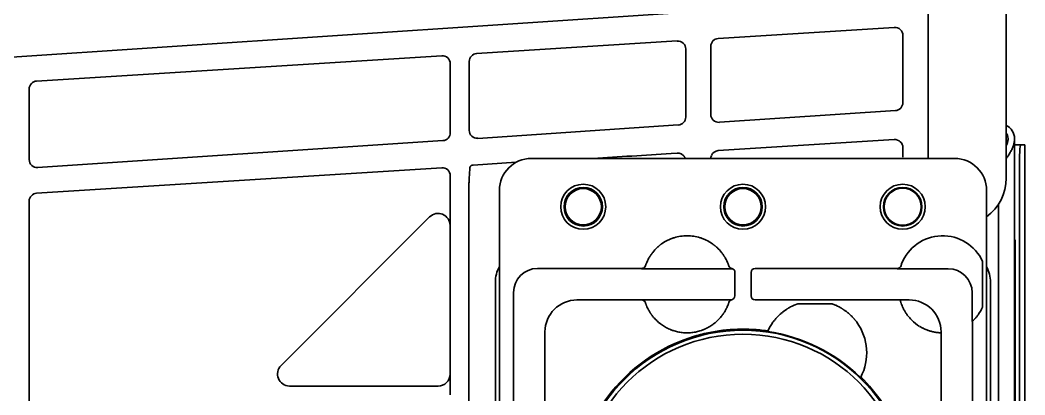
# Model space of a CAD drawing. Extents: x 6327 to 10269, y -393 to 3204.
# Drawn here: x 9053.6 to 9179.4, y 3035.6 to 3082.5 of the extents above; entities that cross this region are included whole.
import ezdxf

# ---------------------------------------------------------------- set-up
doc = ezdxf.new("R2010")
doc.units = 0
doc.header["$LTSCALE"] = 5
doc.layers.add('1', color=7, linetype='CONTINUOUS', true_color=0xffffff)

msp = doc.modelspace()

# ---------------------------------------------------------------- linework, layer by layer
at = {"layer": '1', "color": 7, "linetype": 'Continuous', "lineweight": 35}
for p, q in [((9177.03, 3062.76), (9177.03, 3124.7)), ((9167.26, 3116.23), (9167.26, 3065.23)), ((9135.97, 3083.43), (8903.3, 3068)), ((9140.98, 3080.24), (9163.02, 3081.61)), ((9164.09, 3080.62), (9164.09, 3072.21)), ((9110.72, 3078.35), (9135.84, 3079.92)), ((9136.9, 3078.92), (9136.9, 3070.4)), ((9140.04, 3070.74), (9140.04, 3079.24)), ((9055.62, 3074.9), (9106.36, 3078.07)), ((9107.42, 3077.07), (9107.42, 3068.45)), ((9109.79, 3068.74), (9109.79, 3077.35)), ((9054.69, 3065.08), (9054.69, 3073.91)), ((9163.15, 3071.21), (9141.11, 3069.75)), ((9135.97, 3069.41), (9110.85, 3067.74)), ((9140.98, 3066.21), (9163.02, 3067.59)), ((9178.07, 3067.73), (9178.07, 2432.33)), ((9106.49, 3067.45), (9055.75, 3064.09)), ((9164.09, 3066.59), (9164.09, 3065.38)), ((9178.07, 3066.93), (9178.84, 3066.93)), ((9179.37, 3066.93), (9178.84, 3066.93)), ((9179.37, 3066.93), (9179.37, 3066.93)), ((9179.37, 2417.53), (9179.37, 3066.93)), ((9170.57, 3065.23), (9117.57, 3065.23)), ((9135.84, 3065.89), (9135.06, 3065.84)), ((9055.62, 3060.87), (9106.36, 3064.04)), ((9115.66, 3064.74), (9110.29, 3064.4)), ((9178.68, 3063.93), (9178.68, 2420.53)), ((9107.42, 3063.05), (9107.42, 3059.66)), ((9177.03, 3062.76), (9177.03, 3062.76)), ((9109.75, 3061.48), (9109.75, 3010.68)), ((9113.57, 3061.23), (9113.57, 2984.23)), ((9174.57, 2984.23), (9174.57, 3061.23)), ((9054.69, 3034.4), (9054.69, 3059.88)), ((9176.07, 3059.5), (9176.07, 3023.73)), ((9104.83, 3057.91), (9086.23, 3039.31)), ((9107.39, 3056.85), (9107.39, 3038.25)), ((9178.11, 2954.03), (9178.11, 3055.03)), ((9178.16, 3055.03), (9178.16, 2954.03)), ((9131.39, 3051.46), (9118.34, 3051.46)), ((9142.55, 3051.42), (9131.37, 3051.42)), ((9131.86, 3051.8), (9131.85, 3051.79)), ((9163.39, 3051.46), (9145.58, 3051.46)), ((9169.77, 3051.42), (9163.37, 3051.42)), ((9163.86, 3051.81), (9163.86, 3051.82)), ((9163.86, 3051.8), (9163.86, 3051.8)), ((9174.07, 3052.34), (9174.07, 3046.61)), ((9143.05, 3048.02), (9143.07, 3050.96)), ((9145.08, 3050.96), (9145.09, 3048.02)), ((9113.07, 3049.73), (9113.07, 2995.73)), ((9175.07, 3025.68), (9175.07, 3049.73)), ((9115.34, 3048.46), (9115.34, 3024.23)), ((9123.28, 3047.52), (9131.38, 3047.52)), ((9131.37, 3047.53), (9142.62, 3047.53)), ((9145.59, 3047.52), (9150.29, 3047.52)), ((9150.29, 3047.52), (9150.38, 3047.52)), ((9150.88, 3047.52), (9150.38, 3047.52)), ((9150.88, 3047.52), (9155.26, 3047.52)), ((9155.26, 3047.52), (9155.76, 3047.52)), ((9155.76, 3047.52), (9155.86, 3047.52)), ((9155.86, 3047.52), (9163.75, 3047.52)), ((9163.75, 3047.52), (9163.75, 3047.53)), ((9163.75, 3047.53), (9164.88, 3047.53)), ((9172.77, 3044.83), (9172.77, 3048.42)), ((9131.85, 3047.18), (9131.85, 3047.18)), ((9155.26, 3047.02), (9150.88, 3047.02)), ((9172.77, 3044.83), (9172.81, 3044.86)), ((9172.81, 3024.23), (9172.81, 3044.86)), ((9119.28, 3024.25), (9119.28, 3043.52)), ((9168.88, 3043.4), (9168.87, 3043.4)), ((9168.87, 3043.4), (9168.87, 3024.25)), ((9168.88, 3043.53), (9168.88, 3043.4)), ((9087.29, 3036.75), (9105.89, 3036.75))]:
    msp.add_line(p, q, dxfattribs=at)
for centre, radius in [((9124.07, 3059.18), 2.82), ((9124.07, 3059.18), 2.41), ((9124.07, 3059.18), 2.27), ((9144.07, 3059.18), 2.82), ((9144.07, 3059.18), 2.41), ((9144.07, 3059.18), 2.27), ((9164.07, 3059.18), 2.82), ((9164.07, 3059.18), 2.41), ((9164.07, 3059.18), 2.32), ((9144.07, 3022.73), 21), ((9144.07, 3022.73), 20.5)]:
    msp.add_circle(centre, radius, dxfattribs=at)
for centre, radius, start, end in [((9176.27, 3067.73), 1.8, 0, 65.0348), ((9176.27, 3067.73), 1, 0, 40.5648), ((9169.07, 3050.05), 5.5, 24.62, 158.893), ((9169.07, 3048.9), 5.5, 324.6688, 335.38), ((9169.07, 3048.9), 5.5, 225.4856, 238.474), ((9144.07, 3022.73), 21.14, 82.9694, 103.2494), ((9153.07, 3040.9), 6.5, 143.9482, 155.259), ((9153.07, 3040.9), 6.5, 332.0497, 36.0518), ((9144.07, 3022.73), 21.14, 106.698, 253.3023), ((9144.07, 3022.73), 21.07, 45.6979, 81.6108), ((9144.07, 3022.73), 21.14, 315.6607, 44.3393)]:
    msp.add_arc(centre, radius, start, end, dxfattribs=at)
for centre, major_axis, ratio, start_param, end_param in [((9163.09, 3080.62), (0.478, -0.879), 0.998825, 1.073094, 2.707194), ((9141.04, 3079.24), (0.746, -0.667), 0.998687, 2.36424, 3.869903), ((9135.91, 3078.92), (0.478, -0.879), 0.998825, 1.073094, 2.707194), ((9106.42, 3077.08), (0.478, -0.879), 0.998825, 1.073094, 2.707194), ((9110.79, 3077.35), (0.746, -0.667), 0.998687, 2.36424, 3.869903), ((9055.69, 3073.91), (0.746, -0.667), 0.998687, 2.36424, 3.869903), ((9163.09, 3072.21), (-0.477, -0.88), 0.998873, 0.561686, 2.067348), ((9135.91, 3070.4), (-0.477, -0.88), 0.998873, 0.561686, 2.067348), ((9141.04, 3070.74), (-0.739, -0.675), 0.998632, 5.543936, 7.178035), ((9106.42, 3068.45), (-0.477, -0.88), 0.998873, 0.561686, 2.067348), ((9110.79, 3068.74), (-0.739, -0.675), 0.998632, 5.543936, 7.178035), ((9163.09, 3066.59), (0.478, -0.879), 0.998825, 1.073094, 2.707194), ((9178.84, 3063.93), (0, 3), 0.052336, 0, 1.570796), ((9055.69, 3065.08), (-0.739, -0.675), 0.998632, 5.543936, 7.178035), ((9117.57, 3061.23), (2.83, -2.83), 0.999695, 2.356347, 3.926839), ((9117.57, 3061.23), (2.83, -2.83), 0.999695, 2.356347, 3.926839), ((9137.83, 3065.83), (-52.87, -3.29), 0.003362, 4.764613, 4.951201), ((9135.91, 3064.89), (0.478, -0.879), 0.998825, 2.226066, 2.707194), ((9141.04, 3065.21), (0.746, -0.667), 0.998687, 2.36424, 3.498618), ((9170.57, 3061.23), (-2.83, -2.83), 0.999695, 2.356347, 3.926839), ((9106.42, 3063.05), (0.478, -0.879), 0.998825, 1.073094, 2.707194), ((9171.03, 3062.77), (4.25, -4.25), 0.997946, 6.128634, 7.067214), ((9055.69, 3059.88), (0.746, -0.667), 0.998687, 2.36424, 3.869903), ((9105.89, 3056.85), (0.18, -1.49), 0.996422, 1.44783, 3.803739), ((9117.07, 3049.73), (-2.83, 2.83), 0.999695, 0.279915, 0.785246), ((9118.34, 3048.46), (-2.12, 2.12), 0.999543, 5.497939, 7.068431), ((9131.39, 3051.96), (-0.474, 0.158), 0.999831, 1.892032, 3.138921), ((9142.77, 3051.94), (0.477, 0.15), 0.999767, 3.157291, 4.205088), ((9142.55, 3050.92), (0.224, 0.447), 0.99981, 0.22534, 0.463541), ((9142.57, 3050.96), (0.224, 0.448), 0.999239, 5.176082, 6.544021), ((9145.58, 3050.96), (-0.224, 0.448), 0.999239, 5.819644, 7.390288), ((9163.39, 3051.96), (-0.474, 0.159), 0.999831, 1.894839, 3.141593), ((9169.07, 3050.05), (1.75, 5.21), 0.99983, 1.569957, 1.576869), ((9169.77, 3048.42), (2.12, 2.12), 0.999695, 5.497939, 7.068431), ((9171.07, 3049.73), (2.83, 2.83), 0.999695, 5.497939, 6.003271), ((9123.28, 3043.52), (2.83, 2.83), 0.999924, 0.78555, 2.356042), ((9131.38, 3047.02), (-0.475, -0.156), 0.999831, 3.142574, 4.3946), ((9142.78, 3047.05), (-0.476, 0.155), 0.999754, 5.263357, 6.293203), ((9142.55, 3048.02), (-0.447, -0.224), 0.99981, 1.330368, 2.677899), ((9145.59, 3048.02), (0.447, -0.224), 0.99981, 3.605286, 5.17593), ((9164.87, 3043.53), (-2.83, -2.83), 0.999695, 2.356347, 3.926839), ((13843.25, 2237.68), (-4696.56, 804.42), 0.03512, 6.273761, 6.274076), ((9087.29, 3038.25), (-1.45, -0.43), 0.99372, 5.207818, 7.562191), ((9105.89, 3038.25), (-0.21, -1.49), 0.998677, 0.137579, 1.708707), ((5671.45, 6284.55), (-3486.44, 3247.99), 0.03512, 3.150702, 3.151017)]:
    msp.add_ellipse(centre, major_axis=major_axis, ratio=ratio, start_param=start_param, end_param=end_param, dxfattribs=at)
for points, knots in [([(9177.27, 3067.73), (9177.27, 3067.64), (9177.27, 3067.56), (9177.25, 3067.46), (9177.25, 3067.44), (9177.24, 3067.39), (9177.23, 3067.37), (9177.22, 3067.31), (9177.21, 3067.27), (9177.17, 3067.14), (9177.14, 3067.06), (9177.09, 3066.94), (9177.07, 3066.9), (9177.05, 3066.86)], [0, 0, 0, 0, 0.287812, 0.287812, 0.359765, 0.359765, 0.431718, 0.431718, 0.575624, 0.575624, 0.863436, 0.863436, 1, 1, 1, 1]), ([(9178.07, 3067.73), (9178.07, 3067.69), (9178.07, 3067.65), (9178.07, 3067.58), (9178.06, 3067.47), (9178.05, 3067.36), (9178.02, 3067.15), (9177.98, 3067.01), (9177.91, 3066.79), (9177.89, 3066.72), (9177.85, 3066.61), (9177.83, 3066.57), (9177.8, 3066.5), (9177.79, 3066.47), (9177.7, 3066.28), (9177.63, 3066.14), (9177.46, 3065.85), (9177.37, 3065.7), (9177.2, 3065.46), (9177.13, 3065.36), (9177.06, 3065.26)], [0, 0, 0, 0, 0.043903, 0.043903, 0.087806, 0.175612, 0.175612, 0.351224, 0.351224, 0.439029, 0.439029, 0.482932, 0.482932, 0.526835, 0.526835, 0.702447, 0.702447, 0.878059, 0.878059, 1, 1, 1, 1]), ([(9136.85, 3065.23), (9136.84, 3065.23), (9136.84, 3065.24), (9136.83, 3065.26), (9136.82, 3065.28), (9136.79, 3065.35), (9136.77, 3065.39), (9136.73, 3065.45), (9136.72, 3065.47), (9136.7, 3065.5), (9136.69, 3065.51), (9136.67, 3065.53), (9136.63, 3065.58), (9136.59, 3065.62), (9136.52, 3065.68), (9136.48, 3065.71), (9136.4, 3065.76), (9136.35, 3065.78), (9136.31, 3065.8)], [0, 0, 0, 0, 0.016894, 0.016894, 0.106267, 0.106267, 0.285014, 0.285014, 0.374387, 0.374387, 0.419074, 0.419074, 0.46376, 0.642507, 0.642507, 0.821253, 0.821253, 1, 1, 1, 1]), ([(9140.04, 3065.23), (9140.04, 3065.28), (9140.06, 3065.4), (9140.09, 3065.52), (9140.11, 3065.57)], [0.0402015, 0.0402015, 0.0402015, 0.0402015, 0.5, 1, 1, 1, 1]), ([(9109.75, 3061.48), (9109.75, 3061.69), (9109.75, 3061.9), (9109.77, 3062.33), (9109.78, 3062.54), (9109.8, 3062.97), (9109.82, 3063.18), (9109.84, 3063.61), (9109.86, 3063.82), (9109.87, 3064.04)], [0, 0, 0, 0, 0.25, 0.25, 0.5, 0.5, 0.75, 0.75, 1, 1, 1, 1]), ([(9109.87, 3064.04), (9109.87, 3064.05), (9109.87, 3064.06), (9109.87, 3064.09), (9109.88, 3064.1), (9109.89, 3064.14), (9109.9, 3064.16), (9109.92, 3064.2), (9109.92, 3064.21), (9109.94, 3064.23), (9109.95, 3064.25), (9109.97, 3064.27), (9109.99, 3064.29), (9110, 3064.3), (9110.03, 3064.32), (9110.05, 3064.33), (9110.09, 3064.35), (9110.1, 3064.36), (9110.12, 3064.37), (9110.13, 3064.37), (9110.17, 3064.38), (9110.19, 3064.39), (9110.23, 3064.4), (9110.24, 3064.4), (9110.27, 3064.4), (9110.28, 3064.4), (9110.29, 3064.4)], [0, 0, 0, 0, 0.0625, 0.0625, 0.125, 0.125, 0.25, 0.25, 0.3125, 0.3125, 0.375, 0.4375, 0.4375, 0.5, 0.5, 0.625, 0.625, 0.6875, 0.6875, 0.75, 0.75, 0.875, 0.875, 0.9375, 0.9375, 1, 1, 1, 1]), ([(9107.42, 3059.66), (9107.42, 3059.62), (9107.42, 3059.58), (9107.42, 3059.51), (9107.42, 3059.47), (9107.42, 3059.36), (9107.42, 3059.29), (9107.42, 3059.14), (9107.42, 3059.07), (9107.42, 3058.96), (9107.42, 3058.93), (9107.42, 3058.86), (9107.42, 3058.82), (9107.42, 3058.65), (9107.42, 3058.52), (9107.42, 3058.32), (9107.42, 3058.26), (9107.41, 3058.17), (9107.41, 3058.14), (9107.41, 3058.08), (9107.41, 3058.05), (9107.41, 3057.91), (9107.41, 3057.8), (9107.41, 3057.59), (9107.4, 3057.49), (9107.4, 3057.3), (9107.4, 3057.21), (9107.39, 3057.07), (9107.39, 3057), (9107.39, 3056.92), (9107.39, 3056.89), (9107.39, 3056.87), (9107.39, 3056.86), (9107.39, 3056.85), (9107.39, 3056.85), (9107.39, 3056.85)], [0, 0, 0, 0, 0.03125, 0.03125, 0.0625, 0.0625, 0.125, 0.125, 0.1875, 0.1875, 0.21875, 0.21875, 0.25, 0.25, 0.375, 0.375, 0.4375, 0.4375, 0.46875, 0.46875, 0.5, 0.5, 0.625, 0.625, 0.75, 0.75, 0.875, 0.875, 0.9375, 0.96875, 0.984375, 0.992188, 0.996094, 0.996094, 1, 1, 1, 1]), ([(9142.21, 3052.03), (9142.11, 3052.29), (9141.99, 3052.54), (9141.83, 3052.81), (9141.82, 3052.84), (9141.78, 3052.9), (9141.76, 3052.93), (9141.71, 3053.02), (9141.67, 3053.08), (9141.55, 3053.25), (9141.47, 3053.36), (9141.22, 3053.68), (9141.03, 3053.88), (9140.78, 3054.12), (9140.7, 3054.19), (9140.62, 3054.25), (9140.57, 3054.3), (9140.54, 3054.32), (9140.41, 3054.43), (9140.3, 3054.51), (9139.96, 3054.75), (9139.72, 3054.88), (9139.35, 3055.06), (9139.22, 3055.12), (9139.06, 3055.18), (9139.03, 3055.19), (9138.96, 3055.22), (9138.93, 3055.23), (9138.83, 3055.26), (9138.77, 3055.29), (9138.44, 3055.39), (9138.17, 3055.45), (9137.76, 3055.51), (9137.63, 3055.53), (9137.42, 3055.54), (9137.32, 3055.55), (9137.21, 3055.55), (9137.14, 3055.55), (9137.11, 3055.55), (9136.8, 3055.55), (9136.52, 3055.53), (9135.98, 3055.45), (9135.71, 3055.39), (9135.42, 3055.3), (9135.38, 3055.29), (9135.32, 3055.27), (9135.28, 3055.25), (9135.19, 3055.22), (9135.12, 3055.2), (9134.93, 3055.12), (9134.8, 3055.06), (9134.43, 3054.89), (9134.19, 3054.75), (9133.91, 3054.55), (9133.83, 3054.49), (9133.74, 3054.43), (9133.69, 3054.39), (9133.66, 3054.37), (9133.53, 3054.26), (9133.42, 3054.17), (9133.12, 3053.89), (9132.93, 3053.68), (9132.68, 3053.36), (9132.6, 3053.25), (9132.5, 3053.11), (9132.48, 3053.08), (9132.44, 3053.02), (9132.42, 3052.99), (9132.37, 3052.9), (9132.33, 3052.84), (9132.16, 3052.54), (9132.04, 3052.29), (9131.94, 3052.03)], [0, 0, 0, 0, 0.0625, 0.0625, 0.070313, 0.070313, 0.078125, 0.078125, 0.09375, 0.09375, 0.125, 0.125, 0.1875, 0.1875, 0.203125, 0.210937, 0.210937, 0.21875, 0.21875, 0.25, 0.25, 0.3125, 0.3125, 0.34375, 0.34375, 0.351562, 0.351562, 0.359375, 0.359375, 0.375, 0.375, 0.4375, 0.4375, 0.46875, 0.46875, 0.484375, 0.492187, 0.492187, 0.5, 0.5, 0.5625, 0.5625, 0.625, 0.625, 0.632812, 0.632812, 0.640625, 0.640625, 0.65625, 0.65625, 0.6875, 0.6875, 0.75, 0.75, 0.765625, 0.773438, 0.773438, 0.78125, 0.78125, 0.8125, 0.8125, 0.875, 0.875, 0.90625, 0.90625, 0.914063, 0.914063, 0.921875, 0.921875, 0.9375, 0.9375, 1, 1, 1, 1]), ([(9131.94, 3052.03), (9131.94, 3052.02), (9131.93, 3052), (9131.92, 3051.98), (9131.92, 3051.97), (9131.91, 3051.96), (9131.91, 3051.95), (9131.9, 3051.93), (9131.9, 3051.92), (9131.89, 3051.9), (9131.89, 3051.89), (9131.89, 3051.88), (9131.88, 3051.88), (9131.88, 3051.86), (9131.88, 3051.85), (9131.87, 3051.84), (9131.87, 3051.83), (9131.86, 3051.82), (9131.86, 3051.82), (9131.86, 3051.81), (9131.86, 3051.81), (9131.86, 3051.81), (9131.86, 3051.8), (9131.86, 3051.8)], [0, 0, 0, 0, 0.125, 0.125, 0.1875, 0.1875, 0.25, 0.25, 0.375, 0.375, 0.4375, 0.4375, 0.5, 0.5, 0.625, 0.625, 0.75, 0.75, 0.8125, 0.8125, 0.875, 0.875, 1, 1, 1, 1]), ([(9142.29, 3051.79), (9142.29, 3051.79), (9142.29, 3051.79), (9142.29, 3051.79), (9142.29, 3051.79), (9142.29, 3051.8), (9142.29, 3051.8), (9142.28, 3051.81), (9142.28, 3051.82), (9142.28, 3051.83), (9142.28, 3051.84), (9142.27, 3051.85), (9142.27, 3051.85), (9142.26, 3051.87), (9142.26, 3051.88), (9142.25, 3051.91), (9142.25, 3051.92), (9142.24, 3051.95), (9142.23, 3051.95), (9142.23, 3051.97), (9142.23, 3051.98), (9142.22, 3052), (9142.21, 3052.01), (9142.21, 3052.03)], [0, 0, 0, 0, 0.125, 0.125, 0.1875, 0.1875, 0.25, 0.25, 0.375, 0.375, 0.4375, 0.4375, 0.5, 0.5, 0.625, 0.625, 0.75, 0.75, 0.8125, 0.8125, 0.875, 0.875, 1, 1, 1, 1]), ([(9163.94, 3052.03), (9163.94, 3052.03), (9163.94, 3052.02), (9163.93, 3052), (9163.93, 3052), (9163.92, 3051.97), (9163.91, 3051.96), (9163.9, 3051.93), (9163.9, 3051.92), (9163.89, 3051.9), (9163.89, 3051.89), (9163.89, 3051.88), (9163.88, 3051.88), (9163.88, 3051.86), (9163.88, 3051.85), (9163.87, 3051.84), (9163.87, 3051.83), (9163.86, 3051.82), (9163.86, 3051.81), (9163.86, 3051.81), (9163.86, 3051.81), (9163.86, 3051.8), (9163.86, 3051.8), (9163.86, 3051.8)], [0, 0, 0, 0, 0.0625, 0.0625, 0.125, 0.125, 0.25, 0.25, 0.375, 0.375, 0.4375, 0.4375, 0.5, 0.5, 0.625, 0.625, 0.75, 0.75, 0.875, 0.875, 0.9375, 0.9375, 1, 1, 1, 1]), ([(9131.37, 3047.53), (9131.4, 3047.53), (9131.45, 3047.52), (9131.5, 3047.51), (9131.54, 3047.5), (9131.55, 3047.5), (9131.58, 3047.49), (9131.59, 3047.48), (9131.62, 3047.46), (9131.64, 3047.45), (9131.68, 3047.43), (9131.69, 3047.42), (9131.71, 3047.4), (9131.72, 3047.39), (9131.74, 3047.36), (9131.76, 3047.34), (9131.79, 3047.3), (9131.81, 3047.28), (9131.83, 3047.23), (9131.84, 3047.21), (9131.85, 3047.18)], [0, 0, 0, 0, 0.125, 0.25, 0.25, 0.3125, 0.3125, 0.375, 0.375, 0.5, 0.5, 0.5625, 0.5625, 0.625, 0.625, 0.75, 0.75, 0.875, 0.875, 1, 1, 1, 1]), ([(9131.38, 3047.52), (9131.37, 3047.52), (9131.37, 3047.52), (9131.37, 3047.53), (9131.37, 3047.53), (9131.37, 3047.53)], [0, 0, 0, 0, 0.499999, 0.499999, 1, 1, 1, 1]), ([(9164.87, 3045.36), (9164.76, 3045.48), (9164.67, 3045.6), (9164.54, 3045.79), (9164.49, 3045.85), (9164.43, 3045.95), (9164.4, 3045.99), (9164.37, 3046.04), (9164.35, 3046.07), (9164.35, 3046.09), (9164.26, 3046.23), (9164.19, 3046.36), (9164.11, 3046.53), (9164.08, 3046.59), (9164.04, 3046.68), (9164.02, 3046.72), (9164.01, 3046.76), (9163.99, 3046.79), (9163.99, 3046.8), (9163.94, 3046.92), (9163.9, 3047.02), (9163.86, 3047.15), (9163.85, 3047.19), (9163.83, 3047.23), (9163.83, 3047.24), (9163.82, 3047.26), (9163.82, 3047.27), (9163.81, 3047.29), (9163.81, 3047.31), (9163.79, 3047.35), (9163.78, 3047.41), (9163.77, 3047.45), (9163.76, 3047.47), (9163.76, 3047.48), (9163.76, 3047.49), (9163.75, 3047.5), (9163.75, 3047.51), (9163.75, 3047.52), (9163.75, 3047.52)], [0, 0, 0, 0, 0.125, 0.125, 0.1875, 0.1875, 0.21875, 0.234375, 0.234375, 0.25, 0.25, 0.375, 0.375, 0.4375, 0.4375, 0.46875, 0.484375, 0.484375, 0.5, 0.5, 0.625, 0.625, 0.6875, 0.6875, 0.703125, 0.703125, 0.71875, 0.71875, 0.75, 0.75, 0.8125, 0.875, 0.875, 0.90625, 0.90625, 0.9375, 0.9375, 1, 1, 1, 1]), ([(9131.85, 3047.18), (9131.85, 3047.17), (9131.85, 3047.17), (9131.86, 3047.14), (9131.87, 3047.1), (9131.88, 3047.08), (9131.88, 3047.07), (9131.89, 3047.06), (9131.89, 3047.06), (9131.9, 3047.04), (9131.9, 3047.03), (9131.91, 3046.99), (9131.94, 3046.93), (9131.96, 3046.87), (9131.98, 3046.81), (9131.99, 3046.8), (9132.01, 3046.76), (9132.02, 3046.74), (9132.04, 3046.68), (9132.06, 3046.63), (9132.12, 3046.5), (9132.17, 3046.4), (9132.24, 3046.27), (9132.25, 3046.25), (9132.28, 3046.2), (9132.3, 3046.17), (9132.34, 3046.09), (9132.38, 3046.04), (9132.44, 3045.93), (9132.48, 3045.88), (9132.53, 3045.79), (9132.55, 3045.77), (9132.59, 3045.71), (9132.61, 3045.69), (9132.71, 3045.55), (9132.79, 3045.45), (9132.88, 3045.34)], [0, 0, 0, 0, 0.0625, 0.125, 0.1875, 0.1875, 0.203125, 0.203125, 0.21875, 0.21875, 0.25, 0.25, 0.3125, 0.375, 0.375, 0.40625, 0.40625, 0.4375, 0.4375, 0.5, 0.5, 0.625, 0.625, 0.65625, 0.65625, 0.6875, 0.6875, 0.75, 0.75, 0.8125, 0.8125, 0.84375, 0.84375, 0.875, 0.875, 1, 1, 1, 1]), ([(9141.26, 3045.34), (9141.36, 3045.46), (9141.45, 3045.57), (9141.58, 3045.75), (9141.62, 3045.81), (9141.67, 3045.88), (9141.68, 3045.9), (9141.7, 3045.93), (9141.71, 3045.94), (9141.74, 3045.99), (9141.76, 3046.02), (9141.85, 3046.17), (9141.91, 3046.28), (9141.98, 3046.42), (9141.99, 3046.44), (9142.02, 3046.5), (9142.03, 3046.52), (9142.07, 3046.6), (9142.09, 3046.65), (9142.11, 3046.7)], [0, 0, 0, 0, 0.25, 0.25, 0.375, 0.375, 0.40625, 0.40625, 0.4375, 0.4375, 0.5, 0.5, 0.75, 0.75, 0.8125, 0.8125, 0.875, 0.875, 1, 1, 1, 1]), ([(9142.11, 3046.7), (9142.14, 3046.77), (9142.17, 3046.84), (9142.21, 3046.94), (9142.22, 3046.96), (9142.24, 3047), (9142.24, 3047.02), (9142.25, 3047.04), (9142.25, 3047.05), (9142.27, 3047.11), (9142.28, 3047.14), (9142.3, 3047.18), (9142.3, 3047.18), (9142.3, 3047.19), (9142.3, 3047.2), (9142.3, 3047.2), (9142.3, 3047.2), (9142.3, 3047.2)], [0, 0, 0, 0, 0.25, 0.25, 0.375, 0.375, 0.4375, 0.4375, 0.5, 0.5, 0.75, 0.75, 0.875, 0.875, 0.9375, 0.9375, 1, 1, 1, 1]), ([(9149.81, 3046.52), (9149.79, 3046.51), (9149.76, 3046.49), (9149.7, 3046.45), (9149.66, 3046.43), (9149.61, 3046.4), (9149.59, 3046.39), (9149.55, 3046.36), (9149.53, 3046.35), (9149.47, 3046.31), (9149.43, 3046.29), (9149.35, 3046.23), (9149.31, 3046.2), (9149.22, 3046.14), (9149.18, 3046.1), (9149.04, 3046), (9148.96, 3045.93), (9148.78, 3045.78), (9148.69, 3045.7), (9148.55, 3045.57), (9148.51, 3045.53), (9148.44, 3045.46), (9148.42, 3045.43), (9148.37, 3045.39), (9148.35, 3045.36), (9148.3, 3045.32), (9148.28, 3045.29), (9148.24, 3045.24), (9148.17, 3045.17), (9148.11, 3045.09), (9147.98, 3044.94), (9147.9, 3044.83), (9147.82, 3044.73)], [0, 0, 0, 0, 0.0625, 0.0625, 0.125, 0.125, 0.15625, 0.15625, 0.1875, 0.1875, 0.25, 0.25, 0.3125, 0.3125, 0.375, 0.375, 0.5, 0.5, 0.625, 0.625, 0.6875, 0.6875, 0.71875, 0.71875, 0.75, 0.75, 0.78125, 0.78125, 0.8125, 0.875, 0.875, 1, 1, 1, 1]), ([(9158.33, 3044.73), (9158.25, 3044.83), (9158.17, 3044.94), (9158.06, 3045.07), (9158.04, 3045.1), (9157.99, 3045.15), (9157.97, 3045.17), (9157.91, 3045.25), (9157.86, 3045.29), (9157.73, 3045.43), (9157.64, 3045.52), (9157.51, 3045.65), (9157.46, 3045.69), (9157.39, 3045.76), (9157.37, 3045.78), (9157.33, 3045.82), (9157.3, 3045.83), (9157.19, 3045.93), (9157.1, 3046), (9156.97, 3046.1), (9156.93, 3046.14), (9156.84, 3046.2), (9156.8, 3046.23), (9156.73, 3046.27), (9156.71, 3046.28), (9156.67, 3046.31), (9156.65, 3046.32), (9156.59, 3046.36), (9156.56, 3046.39), (9156.5, 3046.42), (9156.48, 3046.43), (9156.45, 3046.45), (9156.43, 3046.46), (9156.39, 3046.49), (9156.36, 3046.51), (9156.33, 3046.52)], [0, 0, 0, 0, 0.125, 0.125, 0.15625, 0.15625, 0.1875, 0.1875, 0.25, 0.25, 0.375, 0.375, 0.4375, 0.4375, 0.46875, 0.46875, 0.5, 0.5, 0.625, 0.625, 0.6875, 0.6875, 0.75, 0.75, 0.78125, 0.78125, 0.8125, 0.8125, 0.875, 0.875, 0.90625, 0.90625, 0.9375, 0.9375, 1, 1, 1, 1]), ([(9132.88, 3045.34), (9133.01, 3045.19), (9133.15, 3045.05), (9133.36, 3044.84), (9133.44, 3044.77), (9133.55, 3044.68), (9133.59, 3044.64), (9133.67, 3044.58), (9133.71, 3044.55), (9133.91, 3044.4), (9134.07, 3044.29), (9134.41, 3044.09), (9134.58, 3043.99), (9134.85, 3043.87), (9134.94, 3043.83), (9135.08, 3043.77), (9135.13, 3043.76), (9135.22, 3043.72), (9135.27, 3043.71), (9135.51, 3043.63), (9135.7, 3043.57), (9136.08, 3043.49), (9136.28, 3043.46), (9136.57, 3043.42), (9136.67, 3043.42), (9136.82, 3043.41), (9136.87, 3043.41), (9136.97, 3043.4), (9137.02, 3043.4), (9137.27, 3043.4), (9137.47, 3043.41), (9137.86, 3043.46), (9138.06, 3043.49), (9138.44, 3043.57), (9138.64, 3043.63), (9138.87, 3043.71), (9138.92, 3043.72), (9139.01, 3043.76), (9139.15, 3043.81), (9139.29, 3043.87), (9139.56, 3043.99), (9139.73, 3044.09), (9140.07, 3044.29), (9140.24, 3044.4), (9140.44, 3044.55), (9140.48, 3044.58), (9140.55, 3044.64), (9140.67, 3044.74), (9140.78, 3044.84), (9141, 3045.05), (9141.14, 3045.19), (9141.26, 3045.34)], [0, 0, 0, 0, 0.0625, 0.0625, 0.09375, 0.09375, 0.109375, 0.109375, 0.125, 0.125, 0.1875, 0.1875, 0.25, 0.25, 0.28125, 0.28125, 0.296875, 0.296875, 0.3125, 0.3125, 0.375, 0.375, 0.4375, 0.4375, 0.46875, 0.46875, 0.484375, 0.484375, 0.5, 0.5, 0.5625, 0.5625, 0.625, 0.625, 0.6875, 0.6875, 0.703125, 0.703125, 0.71875, 0.75, 0.75, 0.8125, 0.8125, 0.875, 0.875, 0.890625, 0.890625, 0.90625, 0.9375, 0.9375, 1, 1, 1, 1]), ([(9173.56, 3045.72), (9173.52, 3045.67), (9173.49, 3045.62), (9173.41, 3045.52), (9173.37, 3045.47), (9173.3, 3045.38), (9173.26, 3045.33), (9173.2, 3045.27), (9173.18, 3045.24), (9173.14, 3045.2), (9173.12, 3045.18), (9173.09, 3045.14), (9173.07, 3045.12), (9173.04, 3045.09), (9173.03, 3045.08), (9173.01, 3045.06), (9173, 3045.05), (9172.96, 3045.01), (9172.93, 3044.98), (9172.9, 3044.95), (9172.89, 3044.94), (9172.88, 3044.93), (9172.87, 3044.92), (9172.85, 3044.91), (9172.84, 3044.9), (9172.83, 3044.89), (9172.83, 3044.88), (9172.82, 3044.88), (9172.82, 3044.87), (9172.81, 3044.87), (9172.81, 3044.86), (9172.81, 3044.86)], [0, 0, 0, 0, 0.125, 0.125, 0.25, 0.25, 0.375, 0.375, 0.4375, 0.4375, 0.5, 0.5, 0.5625, 0.5625, 0.59375, 0.59375, 0.625, 0.625, 0.75, 0.75, 0.78125, 0.78125, 0.8125, 0.8125, 0.875, 0.875, 0.90625, 0.90625, 0.9375, 0.9375, 1, 1, 1, 1]), ([(9147.17, 3043.62), (9147.17, 3043.62), (9147.17, 3043.62), (9147.16, 3043.63), (9147.15, 3043.63), (9147.15, 3043.63), (9147.14, 3043.63), (9147.14, 3043.63), (9147.14, 3043.63), (9147.12, 3043.64), (9147.1, 3043.64), (9147.07, 3043.64), (9147.06, 3043.65), (9147.04, 3043.65), (9147.02, 3043.65), (9147, 3043.66), (9146.97, 3043.66), (9146.96, 3043.67), (9146.91, 3043.67), (9146.89, 3043.68), (9146.84, 3043.68), (9146.82, 3043.69), (9146.79, 3043.69), (9146.78, 3043.69), (9146.73, 3043.7), (9146.69, 3043.7), (9146.66, 3043.71)], [0, 0, 0, 0, 0.125, 0.125, 0.1875, 0.1875, 0.21875, 0.21875, 0.25, 0.25, 0.375, 0.375, 0.4375, 0.4375, 0.5, 0.5625, 0.5625, 0.625, 0.625, 0.75, 0.75, 0.8125, 0.8125, 0.875, 0.875, 1, 1, 1, 1]), ([(9167.93, 3043.52), (9167.8, 3043.55), (9167.67, 3043.58), (9167.45, 3043.64), (9167.38, 3043.67), (9167.27, 3043.7), (9167.23, 3043.72), (9167.16, 3043.74), (9167.12, 3043.76), (9166.93, 3043.83), (9166.78, 3043.9), (9166.6, 3043.99), (9166.56, 3044.01), (9166.49, 3044.05), (9166.45, 3044.07), (9166.34, 3044.13), (9166.27, 3044.17), (9166.2, 3044.21)], [0, 0, 0, 0, 0.25, 0.25, 0.375, 0.375, 0.4375, 0.4375, 0.5, 0.5, 0.75, 0.75, 0.8125, 0.8125, 0.875, 0.875, 1, 1, 1, 1]), ([(9139.23, 3043.3), (9139.12, 3043.28), (9139.02, 3043.25), (9138.82, 3043.2), (9138.61, 3043.15), (9138.41, 3043.09), (9138.2, 3043.03), (9138.1, 3043), (9138, 3042.97)], [0, 0, 0, 0, 0.25, 0.25, 0.5, 0.75, 0.75, 1, 1, 1, 1]), ([(9168.87, 3043.4), (9168.86, 3043.4), (9168.86, 3043.4), (9168.83, 3043.4), (9168.82, 3043.41), (9168.77, 3043.41), (9168.75, 3043.41), (9168.71, 3043.41), (9168.7, 3043.41), (9168.68, 3043.41), (9168.66, 3043.42), (9168.63, 3043.42), (9168.57, 3043.42), (9168.53, 3043.43), (9168.43, 3043.44), (9168.37, 3043.44), (9168.3, 3043.45), (9168.29, 3043.46), (9168.26, 3043.46), (9168.21, 3043.47), (9168.17, 3043.47), (9168.07, 3043.49), (9168, 3043.5), (9167.93, 3043.52)], [0, 0, 0, 0, 0.125, 0.125, 0.25, 0.25, 0.375, 0.375, 0.40625, 0.40625, 0.4375, 0.5, 0.5, 0.625, 0.625, 0.75, 0.75, 0.78125, 0.78125, 0.8125, 0.875, 0.875, 1, 1, 1, 1]), ([(9107.39, 3038.25), (9107.39, 3038.24), (9107.39, 3038.23), (9107.39, 3038.21), (9107.39, 3038.17), (9107.39, 3038.09), (9107.4, 3037.93), (9107.4, 3037.79), (9107.4, 3037.6), (9107.4, 3037.48), (9107.4, 3037.35), (9107.41, 3037.3), (9107.41, 3037.27), (9107.41, 3037.19), (9107.41, 3037.14), (9107.41, 3036.98), (9107.41, 3036.87), (9107.41, 3036.64), (9107.41, 3036.52), (9107.41, 3036.37), (9107.41, 3036.34), (9107.41, 3036.28), (9107.41, 3036.25), (9107.42, 3036.15), (9107.42, 3036.09), (9107.42, 3035.9), (9107.42, 3035.77), (9107.42, 3035.64)], [0, 0, 0, 0, 0.015625, 0.015625, 0.03125, 0.0625, 0.125, 0.25, 0.25, 0.375, 0.40625, 0.40625, 0.4375, 0.4375, 0.5, 0.5, 0.625, 0.625, 0.75, 0.75, 0.78125, 0.78125, 0.8125, 0.8125, 0.875, 0.875, 1, 1, 1, 1]), ([(9159.19, 3037.5), (9159.17, 3037.52), (9159.15, 3037.55), (9159.11, 3037.58), (9159.1, 3037.59), (9159.08, 3037.62), (9159.07, 3037.63), (9159.03, 3037.66), (9159.01, 3037.68), (9158.98, 3037.71), (9158.97, 3037.72), (9158.96, 3037.73), (9158.95, 3037.74), (9158.94, 3037.75), (9158.94, 3037.75), (9158.91, 3037.77), (9158.9, 3037.79), (9158.88, 3037.8), (9158.88, 3037.8), (9158.87, 3037.81), (9158.87, 3037.81), (9158.86, 3037.82), (9158.85, 3037.83), (9158.84, 3037.84), (9158.83, 3037.85), (9158.82, 3037.85), (9158.82, 3037.85), (9158.82, 3037.85), (9158.81, 3037.85), (9158.81, 3037.85)], [0, 0, 0, 0, 0.125, 0.125, 0.1875, 0.1875, 0.25, 0.25, 0.375, 0.375, 0.4375, 0.4375, 0.46875, 0.46875, 0.5, 0.5, 0.625, 0.625, 0.65625, 0.65625, 0.6875, 0.6875, 0.75, 0.75, 0.875, 0.875, 0.9375, 0.9375, 1, 1, 1, 1])]:
    msp.add_open_spline(points, degree=3, knots=knots, dxfattribs=at)
for points, degree in [([(9131.85, 3051.77), (9131.85, 3051.79)], 1), ([(9142.18, 3052.09), (9142.21, 3052.03)], 1), ([(9150.38, 3047.52), (9150.35, 3047.52), (9150.32, 3047.52), (9150.29, 3047.52)], 3), ([(9155.76, 3047.52), (9155.79, 3047.52), (9155.83, 3047.52), (9155.86, 3047.52)], 3), ([(9131.85, 3047.18), (9131.85, 3047.18)], 1), ([(9142.3, 3047.2), (9142.3, 3047.2), (9142.31, 3047.21), (9142.31, 3047.21)], 3), ([(9150.46, 3046.85), (9150.11, 3046.7), (9149.9, 3046.57), (9149.81, 3046.52)], 3), ([(9150.88, 3047.02), (9150.46, 3046.85)], 1), ([(9155.69, 3046.85), (9155.26, 3047.02)], 1), ([(9156.33, 3046.52), (9156.25, 3046.57), (9156.04, 3046.69), (9155.69, 3046.85)], 3), ([(9165.22, 3044.98), (9165.09, 3045.1), (9164.98, 3045.23), (9164.87, 3045.36)], 3)]:
    msp.add_open_spline(points, degree=degree, dxfattribs=at)

doc.saveas('drawing.dxf')
